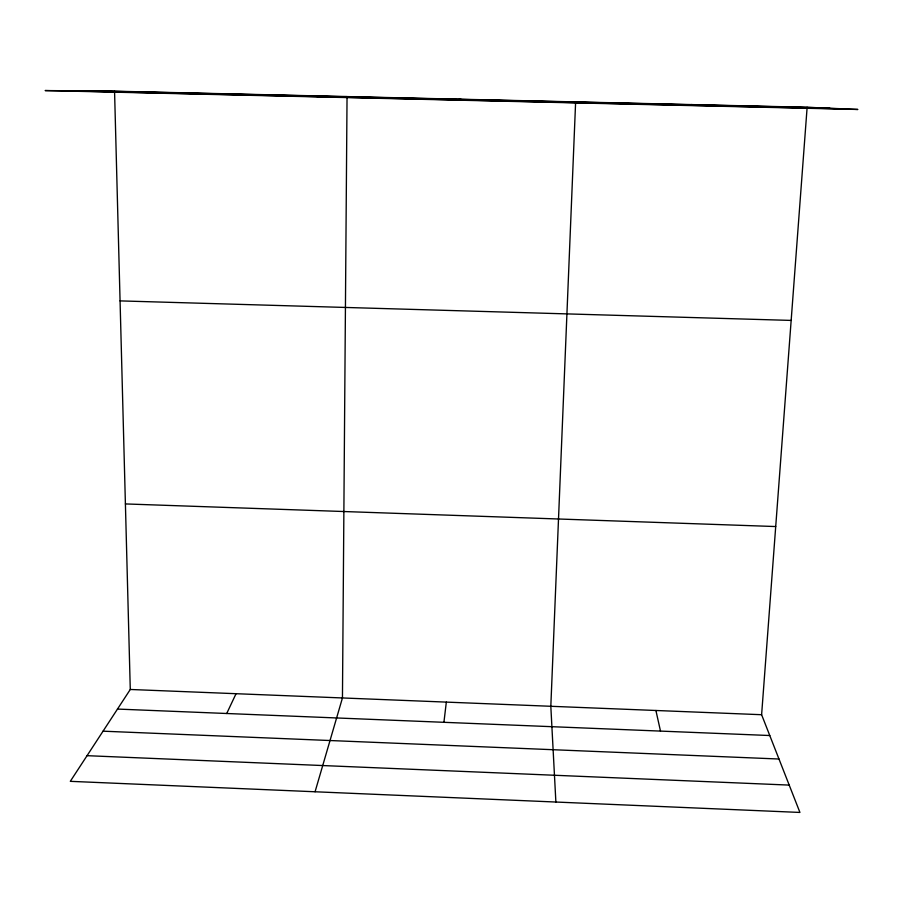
<?xml version="1.0" encoding="UTF-8"?>
<svg xmlns="http://www.w3.org/2000/svg" width="903" height="903" viewBox="0 0 903 903"><rect width="100%" height="100%" fill="white"/><g stroke="black" fill="none" stroke-linecap="round" stroke-linejoin="round"><path stroke-width="1.35" d="M114.557 91.192L130.28 689.474L70.299 781.332L799.934 812.44L761.613 714.713L807.135 107.276L857.85 109.466L45.15 90.56L114.557 91.192L807.135 107.276M443.926 722.31L446.33 702.105M315.068 791.762L342.451 697.951L347.045 96.598L317.359 96.892M226.709 713.505L236.055 693.696M458.871 99.398L460.97 99.24M219.948 93.844L230.423 93.889M99.917 91.056L817.802 107.739M83.302 90.91L829.936 108.258M64.745 90.74L843.504 108.845M120.065 300.891L791.163 320.418M125.404 503.93L775.711 526.551M130.28 689.474L761.613 714.713M117.48 709.069L769.774 735.527M103.044 731.182L778.984 759.017M87.049 755.676L789.211 785.091M691.009 104.579L697.364 104.94M585.584 103.134L575.629 101.904L550.819 706.293L555.876 802.033M655.905 710.492L660.499 731.103"/></g></svg>
